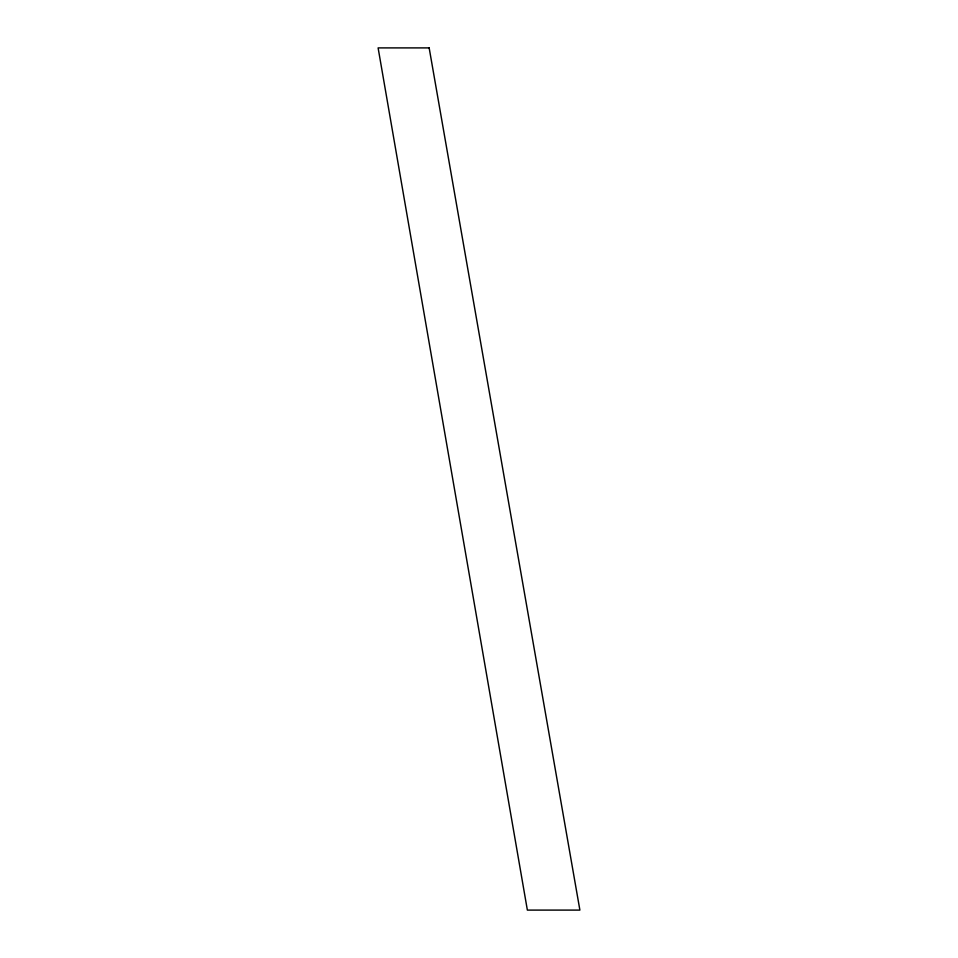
<?xml version="1.0" encoding="UTF-8"?>
<svg xmlns="http://www.w3.org/2000/svg" width="958" height="958" viewBox="0 0 958 958"><rect width="100%" height="100%" fill="white"/><g stroke="black" fill="none" stroke-linecap="round" stroke-linejoin="round"><path stroke-width="1.44" d="M429.16 47.9L378.111 47.9L527.367 910.1L579.889 910.1L429.16 47.9"/></g></svg>
